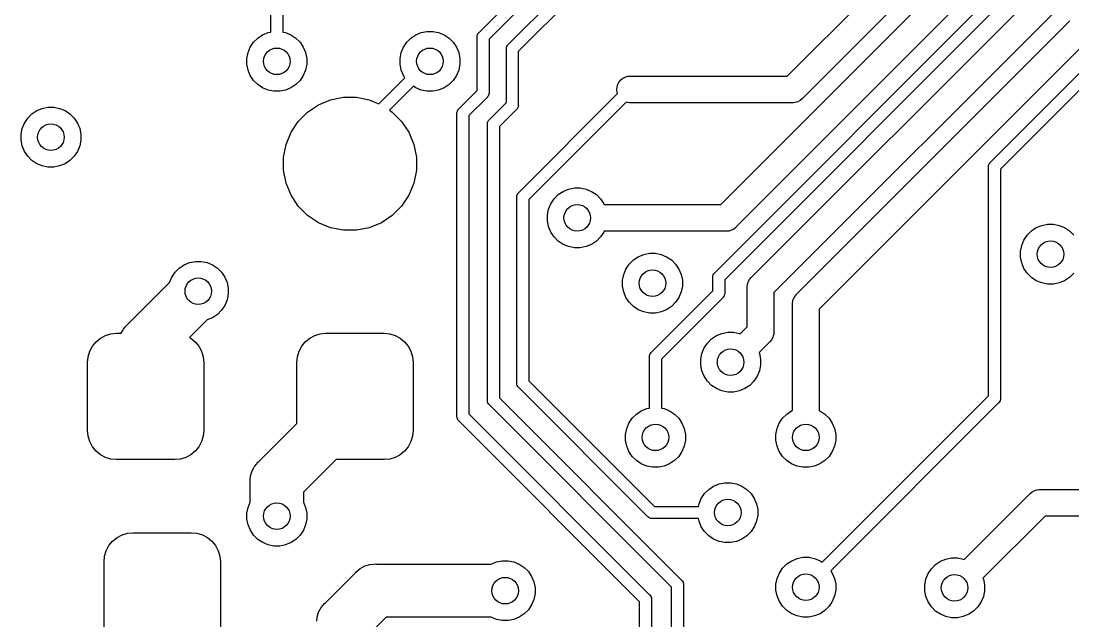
# Model space of a CAD drawing. Extents: x 1 to 84, y 1 to 137.
# Drawn here: x 39.02 to 46.94, y 26.26 to 30.77 of the extents above; entities that cross this region are included whole.
import ezdxf

# ---------------------------------------------------------------- set-up
doc = ezdxf.new("R2010")
doc.units = 0
doc.layers.add('BLACK', color=7, linetype='CONTINUOUS')

msp = doc.modelspace()

# ---------------------------------------------------------------- linework, layer by layer
at = {"layer": 'BLACK', "linetype": 'CONTINUOUS'}
for p, q in [((42.4717, 30.6885), (44.6835, 32.9003)), ((44.7355, 32.825), (42.547, 30.6365)), ((42.6917, 30.5973), (44.7746, 32.6803)), ((44.8266, 32.605), (42.767, 30.5453)), ((44.7902, 30.3591), (46.4136, 31.9825)), ((46.5292, 31.8152), (44.9058, 30.1919)), ((44.2907, 29.3929), (46.5503, 31.6525)), ((46.6659, 31.4852), (44.4063, 29.2257)), ((44.2447, 28.8802), (46.705, 31.3405)), ((46.757, 31.2652), (44.32, 28.8282)), ((44.5225, 28.8468), (46.7781, 31.1025)), ((40.9045, 30.691), (40.9045, 31.0018)), ((40.9945, 30.9854), (40.9945, 30.691)), ((46.8937, 30.9352), (44.6897, 28.7312)), ((44.8631, 28.7208), (46.9148, 30.7724)), ((46.9148, 30.7724), (46.9179, 30.7763)), ((40.7747, 30.614), (40.806, 30.6453)), ((40.806, 30.6453), (40.8429, 30.67)), ((40.8429, 30.67), (40.8838, 30.6869)), ((40.8838, 30.6869), (40.9045, 30.691)), ((40.9945, 30.691), (41.0151, 30.6869)), ((41.0151, 30.6869), (41.056, 30.67)), ((41.056, 30.67), (41.0929, 30.6453)), ((41.0929, 30.6453), (41.1242, 30.614)), ((41.9272, 30.614), (41.9585, 30.6454)), ((41.9585, 30.6454), (41.9954, 30.67)), ((41.9954, 30.67), (42.0363, 30.6869)), ((42.0363, 30.6869), (42.0798, 30.6956)), ((42.0798, 30.6956), (42.1241, 30.6956)), ((42.1241, 30.6956), (42.1676, 30.6869)), ((42.1676, 30.6869), (42.2085, 30.67)), ((42.2085, 30.67), (42.2454, 30.6454)), ((42.2454, 30.6454), (42.2767, 30.614)), ((42.4567, 30.6551), (42.4576, 30.6639)), ((42.457, 30.6529), (42.4567, 30.6551)), ((42.457, 30.2511), (42.457, 30.6529)), ((42.4576, 30.6639), (42.4602, 30.6724)), ((42.4602, 30.6724), (42.4644, 30.6802)), ((42.4644, 30.6802), (42.4686, 30.6854)), ((42.4686, 30.6854), (42.47, 30.6871)), ((42.4686, 30.6854), (42.4686, 30.6854)), ((42.47, 30.6871), (42.4717, 30.6885)), ((42.547, 30.6365), (42.547, 30.2347)), ((40.7331, 30.5362), (40.7501, 30.5772)), ((40.7501, 30.5772), (40.7747, 30.614)), ((41.1242, 30.614), (41.1488, 30.5772)), ((41.1488, 30.5772), (41.1658, 30.5362)), ((41.8856, 30.5362), (41.9026, 30.5772)), ((41.9026, 30.5772), (41.9272, 30.614)), ((42.2767, 30.614), (42.3013, 30.5772)), ((42.3013, 30.5772), (42.3183, 30.5362)), ((42.6768, 30.564), (42.6776, 30.5728)), ((42.677, 30.5618), (42.6768, 30.564)), ((42.677, 30.16), (42.677, 30.5618)), ((42.6776, 30.5728), (42.6802, 30.5813)), ((42.6802, 30.5813), (42.6844, 30.5891)), ((42.6844, 30.5891), (42.6886, 30.5942)), ((42.6886, 30.5942), (42.69, 30.5959)), ((42.6886, 30.5942), (42.6886, 30.5942)), ((42.69, 30.5959), (42.6917, 30.5973)), ((47.0304, 30.6052), (45.0304, 28.6052)), ((40.7245, 30.4927), (40.7331, 30.5362)), ((40.7245, 30.4484), (40.7245, 30.4927)), ((41.1658, 30.5362), (41.1745, 30.4927)), ((41.1745, 30.4927), (41.1745, 30.4484)), ((41.877, 30.4927), (41.8856, 30.5362)), ((41.877, 30.4484), (41.877, 30.4927)), ((42.3183, 30.5362), (42.327, 30.4927)), ((42.327, 30.4927), (42.327, 30.4484)), ((42.767, 30.5453), (42.767, 30.1436)), ((40.7331, 30.4049), (40.7245, 30.4484)), ((40.7501, 30.364), (40.7331, 30.4049)), ((41.1658, 30.4049), (41.1488, 30.364)), ((41.1745, 30.4484), (41.1658, 30.4049)), ((41.8856, 30.405), (41.877, 30.4484)), ((41.9026, 30.364), (41.8856, 30.405)), ((42.3183, 30.405), (42.3013, 30.364)), ((42.327, 30.4484), (42.3183, 30.405)), ((46.3198, 29.7108), (47.0695, 30.4605)), ((40.7747, 30.3271), (40.7501, 30.364)), ((40.806, 30.2958), (40.7747, 30.3271)), ((41.1242, 30.3271), (41.0929, 30.2958)), ((41.1488, 30.364), (41.1242, 30.3271)), ((41.7184, 30.1507), (41.9142, 30.3465)), ((41.9142, 30.3465), (41.9026, 30.364)), ((42.2767, 30.3272), (42.2454, 30.2958)), ((42.3013, 30.364), (42.2767, 30.3272)), ((43.5256, 30.315), (43.5381, 30.3302)), ((43.5381, 30.3302), (43.5533, 30.3427)), ((43.5533, 30.3427), (43.5707, 30.352)), ((43.5707, 30.352), (43.5895, 30.3577)), ((43.5895, 30.3577), (43.6042, 30.3591)), ((43.6042, 30.3591), (44.7902, 30.3591)), ((47.1215, 30.3852), (46.395, 29.6587)), ((40.8429, 30.2712), (40.806, 30.2958)), ((40.8838, 30.2542), (40.8429, 30.2712)), ((40.9273, 30.2456), (40.8838, 30.2542)), ((40.9716, 30.2456), (40.9273, 30.2456)), ((41.0151, 30.2542), (40.9716, 30.2456)), ((41.056, 30.2712), (41.0151, 30.2542)), ((41.0929, 30.2958), (41.056, 30.2712)), ((41.9779, 30.2829), (41.7975, 30.1025)), ((41.9954, 30.2712), (41.9779, 30.2829)), ((42.0363, 30.2542), (41.9954, 30.2712)), ((42.0798, 30.2456), (42.0363, 30.2542)), ((42.1241, 30.2456), (42.0798, 30.2456)), ((42.1676, 30.2542), (42.1241, 30.2456)), ((42.2085, 30.2712), (42.1676, 30.2542)), ((42.2454, 30.2958), (42.2085, 30.2712)), ((42.3197, 30.1139), (42.457, 30.2511)), ((43.5087, 30.2591), (43.5106, 30.2787)), ((43.5106, 30.2395), (43.5087, 30.2591)), ((43.5106, 30.2787), (43.5163, 30.2976)), ((43.5142, 30.2278), (43.5106, 30.2395)), ((43.5163, 30.2976), (43.5256, 30.315)), ((41.2632, 30.1431), (41.3542, 30.1808)), ((41.3542, 30.1808), (41.4508, 30.2)), ((41.4508, 30.2), (41.5492, 30.2)), ((41.5492, 30.2), (41.6458, 30.1808)), ((41.6458, 30.1808), (41.7184, 30.1507)), ((42.5322, 30.1991), (42.395, 30.0619)), ((42.5339, 30.2005), (42.5322, 30.1991)), ((42.5353, 30.2022), (42.5339, 30.2005)), ((42.5396, 30.2074), (42.5353, 30.2022)), ((42.5353, 30.2022), (42.5353, 30.2022)), ((42.5437, 30.2152), (42.5396, 30.2074)), ((42.5396, 30.2074), (42.5396, 30.2074)), ((42.5463, 30.2237), (42.5437, 30.2152)), ((42.547, 30.2303), (42.5463, 30.2237)), ((42.547, 30.2347), (42.5472, 30.2325)), ((42.5472, 30.2325), (42.547, 30.2303)), ((42.547, 30.2303), (42.547, 30.2303)), ((42.5497, 30.0328), (42.677, 30.16)), ((42.7697, 29.4834), (43.5142, 30.2278)), ((43.5778, 30.1642), (42.845, 29.4314)), ((43.5895, 30.1606), (43.5778, 30.1642)), ((43.6042, 30.1591), (43.5895, 30.1606)), ((44.8267, 30.1591), (43.6042, 30.1591)), ((44.8316, 30.1587), (44.8267, 30.1591)), ((44.8365, 30.1591), (44.8316, 30.1587)), ((44.8512, 30.1606), (44.8365, 30.1591)), ((44.8365, 30.1591), (44.8365, 30.1591)), ((44.8701, 30.1663), (44.8512, 30.1606)), ((44.8875, 30.1756), (44.8701, 30.1663)), ((44.9027, 30.1881), (44.8875, 30.1756)), ((44.9058, 30.1919), (44.9027, 30.1881)), ((39.1066, 30.0748), (39.1434, 30.0994)), ((39.1434, 30.0994), (39.1844, 30.1164)), ((39.1844, 30.1164), (39.2278, 30.125)), ((39.2278, 30.125), (39.2722, 30.125)), ((39.2722, 30.125), (39.3156, 30.1164)), ((39.3156, 30.1164), (39.3566, 30.0994)), ((39.3566, 30.0994), (39.3934, 30.0748)), ((41.1116, 30.0187), (41.1813, 30.0884)), ((41.1813, 30.0884), (41.2632, 30.1431)), ((41.7975, 30.1025), (41.8187, 30.0884)), ((41.8187, 30.0884), (41.8884, 30.0187)), ((42.3048, 30.0805), (42.3057, 30.0893)), ((42.305, 30.0783), (42.3048, 30.0805)), ((42.3057, 30.0893), (42.3082, 30.0978)), ((42.3082, 30.0978), (42.3124, 30.1056)), ((42.3124, 30.1056), (42.3166, 30.1108)), ((42.3166, 30.1108), (42.318, 30.1125)), ((42.3166, 30.1108), (42.3166, 30.1108)), ((42.318, 30.1125), (42.3197, 30.1139)), ((42.7522, 30.108), (42.625, 29.9807)), ((42.7539, 30.1094), (42.7522, 30.108)), ((42.7553, 30.1111), (42.7539, 30.1094)), ((42.7596, 30.1162), (42.7553, 30.1111)), ((42.7553, 30.1111), (42.7553, 30.1111)), ((42.7637, 30.1241), (42.7596, 30.1162)), ((42.7663, 30.1325), (42.7637, 30.1241)), ((42.7672, 30.1414), (42.7663, 30.1325)), ((42.767, 30.1436), (42.7672, 30.1414)), ((39.0336, 29.9656), (39.0506, 30.0066)), ((39.0506, 30.0066), (39.0752, 30.0434)), ((39.0752, 30.0434), (39.1066, 30.0748)), ((39.3934, 30.0748), (39.4248, 30.0434)), ((39.4248, 30.0434), (39.4494, 30.0066)), ((39.4494, 30.0066), (39.4664, 29.9656)), ((41.0569, 29.9368), (41.1116, 30.0187)), ((41.8884, 30.0187), (41.9431, 29.9368)), ((42.305, 27.8022), (42.305, 30.0783)), ((42.395, 30.0619), (42.395, 27.8186)), ((42.5348, 29.9994), (42.535, 30.0016)), ((42.535, 30.0016), (42.5356, 30.0082)), ((42.535, 30.0016), (42.535, 30.0016)), ((42.5356, 30.0082), (42.5362, 30.0099)), ((42.5362, 30.0099), (42.5382, 30.0167)), ((42.5382, 30.0167), (42.5403, 30.0205)), ((42.5403, 30.0205), (42.5424, 30.0245)), ((42.5424, 30.0245), (42.546, 30.0289)), ((42.546, 30.0289), (42.5466, 30.0296)), ((42.5466, 30.0296), (42.548, 30.0313)), ((42.5466, 30.0296), (42.5466, 30.0296)), ((42.548, 30.0313), (42.5497, 30.0328)), ((39.025, 29.9222), (39.0336, 29.9656)), ((39.025, 29.8778), (39.025, 29.9222)), ((39.4664, 29.9656), (39.475, 29.9222)), ((39.475, 29.9222), (39.475, 29.8778)), ((41.0192, 29.8458), (41.0569, 29.9368)), ((41.9431, 29.9368), (41.9808, 29.8458)), ((42.535, 29.9972), (42.5348, 29.9994)), ((42.535, 27.9222), (42.535, 29.9972)), ((42.625, 29.9807), (42.625, 27.9386)), ((39.0336, 29.8344), (39.025, 29.8778)), ((39.475, 29.8778), (39.4664, 29.8344)), ((41, 29.7492), (41.0192, 29.8458)), ((41.9808, 29.8458), (42, 29.7492)), ((39.0506, 29.7934), (39.0336, 29.8344)), ((39.0752, 29.7566), (39.0506, 29.7934)), ((39.4494, 29.7934), (39.4248, 29.7566)), ((39.4664, 29.8344), (39.4494, 29.7934)), ((39.1066, 29.7252), (39.0752, 29.7566)), ((39.1434, 29.7006), (39.1066, 29.7252)), ((39.1844, 29.6836), (39.1434, 29.7006)), ((39.2278, 29.675), (39.1844, 29.6836)), ((39.3156, 29.6836), (39.2722, 29.675)), ((39.3566, 29.7006), (39.3156, 29.6836)), ((39.3934, 29.7252), (39.3566, 29.7006)), ((39.4248, 29.7566), (39.3934, 29.7252)), ((41, 29.6508), (41, 29.7492)), ((42, 29.7492), (42, 29.6508)), ((46.3051, 29.6796), (46.3057, 29.6862)), ((46.3057, 29.6862), (46.3061, 29.6875)), ((46.3061, 29.6875), (46.3083, 29.6947)), ((46.3083, 29.6947), (46.3103, 29.6985)), ((46.3103, 29.6985), (46.3125, 29.7025)), ((46.3125, 29.7025), (46.3136, 29.7039)), ((46.3136, 29.7039), (46.3167, 29.7076)), ((46.3167, 29.7076), (46.3181, 29.7094)), ((46.3167, 29.7076), (46.3167, 29.7076)), ((46.3181, 29.7094), (46.3198, 29.7108)), ((39.2722, 29.675), (39.2278, 29.675)), ((41.0192, 29.5542), (41, 29.6508)), ((42, 29.6508), (41.9808, 29.5542)), ((46.3048, 29.6774), (46.3051, 29.6796)), ((46.3051, 29.6752), (46.3048, 29.6774)), ((46.3051, 29.6796), (46.3051, 29.6796)), ((46.3051, 27.9536), (46.3051, 29.6752)), ((46.395, 29.6587), (46.395, 27.9372)), ((41.0569, 29.4632), (41.0192, 29.5542)), ((41.9808, 29.5542), (41.9431, 29.4632)), ((41.1116, 29.3813), (41.0569, 29.4632)), ((41.9431, 29.4632), (41.8884, 29.3813)), ((42.7548, 29.45), (42.755, 29.4522)), ((42.755, 29.4478), (42.7548, 29.45)), ((42.755, 29.4522), (42.7557, 29.4588)), ((42.755, 29.4522), (42.755, 29.4522)), ((42.755, 28.0522), (42.755, 29.4478)), ((42.7557, 29.4588), (42.7582, 29.4673)), ((42.7582, 29.4673), (42.7624, 29.4751)), ((42.7624, 29.4751), (42.7639, 29.4769)), ((42.7639, 29.4769), (42.7666, 29.4803)), ((42.7666, 29.4803), (42.768, 29.482)), ((42.7666, 29.4803), (42.7666, 29.4803)), ((42.768, 29.482), (42.7697, 29.4834)), ((43.0359, 29.4363), (43.0673, 29.4677)), ((43.0673, 29.4677), (43.1041, 29.4923)), ((43.1041, 29.4923), (43.1451, 29.5093)), ((43.1451, 29.5093), (43.1886, 29.5179)), ((43.1886, 29.5179), (43.2329, 29.5179)), ((43.2329, 29.5179), (43.2763, 29.5093)), ((43.2763, 29.5093), (43.3173, 29.4923)), ((43.3173, 29.4923), (43.3541, 29.4677)), ((43.3541, 29.4677), (43.3855, 29.4363)), ((41.1813, 29.3116), (41.1116, 29.3813)), ((41.8884, 29.3813), (41.8187, 29.3116)), ((42.845, 29.4314), (42.845, 28.0686)), ((42.9944, 29.3585), (43.0113, 29.3995)), ((43.0113, 29.3995), (43.0359, 29.4363)), ((43.3855, 29.4363), (43.4101, 29.3995)), ((43.4101, 29.3995), (43.4128, 29.3929)), ((43.4128, 29.3929), (44.2907, 29.3929)), ((41.2632, 29.2569), (41.1813, 29.3116)), ((41.8187, 29.3116), (41.7368, 29.2569)), ((42.9857, 29.3151), (42.9944, 29.3585)), ((42.9857, 29.2707), (42.9857, 29.3151)), ((41.3542, 29.2192), (41.2632, 29.2569)), ((41.4508, 29.2), (41.3542, 29.2192)), ((41.6458, 29.2192), (41.5492, 29.2)), ((41.7368, 29.2569), (41.6458, 29.2192)), ((42.9944, 29.2273), (42.9857, 29.2707)), ((43.0113, 29.1863), (42.9944, 29.2273)), ((44.3879, 29.2093), (44.3705, 29.2001)), ((44.4031, 29.2218), (44.3879, 29.2093)), ((44.4063, 29.2257), (44.4031, 29.2218)), ((46.6279, 29.1948), (46.6647, 29.2194)), ((46.6647, 29.2194), (46.7057, 29.2364)), ((46.7057, 29.2364), (46.7492, 29.245)), ((46.7492, 29.245), (46.7935, 29.245)), ((46.7935, 29.245), (46.8369, 29.2364)), ((46.8369, 29.2364), (46.8779, 29.2194)), ((46.8779, 29.2194), (46.9147, 29.1948)), ((41.5492, 29.2), (41.4508, 29.2)), ((43.0359, 29.1495), (43.0113, 29.1863)), ((43.0673, 29.1181), (43.0359, 29.1495)), ((43.3855, 29.1495), (43.3541, 29.1181)), ((43.4101, 29.1863), (43.3855, 29.1495)), ((43.4128, 29.1929), (43.4101, 29.1863)), ((44.3272, 29.1929), (43.4128, 29.1929)), ((44.3321, 29.1924), (44.3272, 29.1929)), ((44.337, 29.1929), (44.3321, 29.1924)), ((44.3517, 29.1943), (44.337, 29.1929)), ((44.337, 29.1929), (44.337, 29.1929)), ((44.3705, 29.2001), (44.3517, 29.1943)), ((46.5719, 29.1266), (46.5965, 29.1634)), ((46.5965, 29.1634), (46.6279, 29.1948)), ((46.9147, 29.1948), (46.9461, 29.1634)), ((43.1041, 29.0935), (43.0673, 29.1181)), ((43.1451, 29.0765), (43.1041, 29.0935)), ((43.1886, 29.0679), (43.1451, 29.0765)), ((43.2329, 29.0679), (43.1886, 29.0679)), ((43.2763, 29.0765), (43.2329, 29.0679)), ((43.3173, 29.0935), (43.2763, 29.0765)), ((43.3541, 29.1181), (43.3173, 29.0935)), ((46.5463, 29.0422), (46.555, 29.0856)), ((46.555, 29.0856), (46.5719, 29.1266)), ((43.6014, 28.9453), (43.6327, 28.9766)), ((43.6327, 28.9766), (43.6696, 29.0012)), ((43.6696, 29.0012), (43.7105, 29.0182)), ((43.7105, 29.0182), (43.754, 29.0268)), ((43.754, 29.0268), (43.7983, 29.0268)), ((43.7983, 29.0268), (43.8418, 29.0182)), ((43.8418, 29.0182), (43.8827, 29.0012)), ((43.8827, 29.0012), (43.9196, 28.9766)), ((43.9196, 28.9766), (43.9509, 28.9453)), ((46.5463, 28.9979), (46.5463, 29.0422)), ((46.555, 28.9544), (46.5463, 28.9979)), ((40.1841, 28.8846), (40.2154, 28.9159)), ((40.2154, 28.9159), (40.2523, 28.9405)), ((40.2523, 28.9405), (40.2932, 28.9575)), ((40.2932, 28.9575), (40.3367, 28.9661)), ((40.3367, 28.9661), (40.381, 28.9661)), ((40.381, 28.9661), (40.4245, 28.9575)), ((40.4245, 28.9575), (40.4655, 28.9405)), ((40.4655, 28.9405), (40.5023, 28.9159)), ((40.5023, 28.9159), (40.5336, 28.8846)), ((43.5598, 28.8675), (43.5768, 28.9084)), ((43.5768, 28.9084), (43.6014, 28.9453)), ((43.9509, 28.9453), (43.9756, 28.9084)), ((43.9756, 28.9084), (43.9925, 28.8675)), ((46.5719, 28.9134), (46.555, 28.9544)), ((46.5965, 28.8766), (46.5719, 28.9134)), ((40.1431, 28.8082), (40.1595, 28.8477)), ((40.1595, 28.8477), (40.1841, 28.8846)), ((40.5336, 28.8846), (40.5583, 28.8477)), ((40.5583, 28.8477), (40.5752, 28.8068)), ((43.5512, 28.824), (43.5598, 28.8675)), ((43.5512, 28.7797), (43.5512, 28.824)), ((43.9925, 28.8675), (44.0012, 28.824)), ((44.0012, 28.824), (44.0012, 28.7797)), ((44.2298, 28.8469), (44.2306, 28.8557)), ((44.23, 28.8447), (44.2298, 28.8469)), ((44.23, 28.7436), (44.23, 28.8447)), ((44.2306, 28.8557), (44.2332, 28.8642)), ((44.2332, 28.8642), (44.2374, 28.872)), ((44.2374, 28.872), (44.2416, 28.8771)), ((44.2416, 28.8771), (44.243, 28.8788)), ((44.2416, 28.8771), (44.2416, 28.8771)), ((44.243, 28.8788), (44.2447, 28.8802)), ((44.32, 28.8282), (44.32, 28.7272)), ((44.4969, 28.8111), (44.5061, 28.8285)), ((44.5061, 28.8285), (44.5186, 28.8437)), ((44.5186, 28.8437), (44.5225, 28.8468)), ((46.6279, 28.8453), (46.5965, 28.8766)), ((46.6647, 28.8206), (46.6279, 28.8453)), ((46.7057, 28.8037), (46.6647, 28.8206)), ((46.8779, 28.8206), (46.8369, 28.8037)), ((46.9147, 28.8453), (46.8779, 28.8206)), ((46.9461, 28.8766), (46.9147, 28.8453)), ((39.9994, 28.6645), (40.1431, 28.8082)), ((40.5752, 28.8068), (40.5839, 28.7633)), ((40.5839, 28.7633), (40.5839, 28.719)), ((43.5598, 28.7362), (43.5512, 28.7797)), ((43.5768, 28.6953), (43.5598, 28.7362)), ((43.7687, 28.2824), (44.23, 28.7436)), ((43.9925, 28.7362), (43.9756, 28.6953)), ((44.0012, 28.7797), (43.9925, 28.7362)), ((44.4892, 28.7727), (44.4897, 28.7776)), ((44.4897, 28.7678), (44.4892, 28.7727)), ((44.4897, 28.7776), (44.4911, 28.7923)), ((44.4897, 28.7776), (44.4897, 28.7776)), ((44.4897, 28.4743), (44.4897, 28.7678)), ((44.4911, 28.7923), (44.4922, 28.7957)), ((44.4922, 28.7957), (44.4937, 28.8008)), ((44.4937, 28.8008), (44.4969, 28.8111)), ((46.7492, 28.795), (46.7057, 28.8037)), ((46.7935, 28.795), (46.7492, 28.795)), ((46.8369, 28.8037), (46.7935, 28.795)), ((39.828, 28.4931), (39.9994, 28.6645)), ((40.5752, 28.6755), (40.5583, 28.6345)), ((40.5839, 28.719), (40.5752, 28.6755)), ((43.6014, 28.6584), (43.5768, 28.6953)), ((43.6327, 28.6271), (43.6014, 28.6584)), ((44.3053, 28.6916), (43.844, 28.2304)), ((43.9509, 28.6584), (43.9196, 28.6271)), ((43.9756, 28.6953), (43.9509, 28.6584)), ((44.307, 28.693), (44.3053, 28.6916)), ((44.3126, 28.6999), (44.307, 28.693)), ((44.3168, 28.7077), (44.3126, 28.6999)), ((44.3169, 28.708), (44.3168, 28.7077)), ((44.3193, 28.7162), (44.3169, 28.708)), ((44.3195, 28.7177), (44.3193, 28.7162)), ((44.32, 28.7228), (44.3195, 28.7177)), ((44.32, 28.7272), (44.3202, 28.725)), ((44.3202, 28.725), (44.32, 28.7228)), ((44.32, 28.7228), (44.32, 28.7228)), ((44.6897, 28.7312), (44.6897, 28.4377)), ((44.8304, 28.6515), (44.8318, 28.6662)), ((44.8318, 28.6662), (44.8321, 28.6672)), ((44.8321, 28.6672), (44.8339, 28.6732)), ((44.8339, 28.6732), (44.8376, 28.6851)), ((44.8376, 28.6851), (44.8468, 28.7025)), ((44.8468, 28.7025), (44.8593, 28.7177)), ((44.8593, 28.7177), (44.8631, 28.7208)), ((40.5336, 28.5977), (40.5023, 28.5664)), ((40.5583, 28.6345), (40.5336, 28.5977)), ((43.6696, 28.6025), (43.6327, 28.6271)), ((43.7105, 28.5855), (43.6696, 28.6025)), ((43.754, 28.5768), (43.7105, 28.5855)), ((43.7983, 28.5768), (43.754, 28.5768)), ((43.8418, 28.5855), (43.7983, 28.5768)), ((43.8827, 28.6025), (43.8418, 28.5855)), ((43.9196, 28.6271), (43.8827, 28.6025)), ((44.8299, 28.6466), (44.8304, 28.6515)), ((44.8304, 28.6417), (44.8299, 28.6466)), ((44.8304, 28.6515), (44.8304, 28.6515)), ((44.8304, 27.9653), (44.8304, 28.6417)), ((45.0304, 28.6052), (45.0304, 27.8443)), ((40.426, 28.5254), (40.2936, 28.393)), ((40.4655, 28.5417), (40.426, 28.5254)), ((40.5023, 28.5664), (40.4655, 28.5417)), ((39.66, 28.4083), (39.7011, 28.4208)), ((39.7011, 28.4208), (39.7437, 28.425)), ((39.7437, 28.425), (39.7786, 28.425)), ((39.7786, 28.425), (39.7862, 28.4392)), ((39.7862, 28.4392), (39.7954, 28.4564)), ((39.7954, 28.4564), (39.8098, 28.4739)), ((39.8098, 28.4739), (39.8141, 28.4792)), ((39.8141, 28.4792), (39.8204, 28.4869)), ((39.8141, 28.4792), (39.8141, 28.4792)), ((39.8204, 28.4869), (39.828, 28.4931)), ((41.235, 28.4083), (41.2761, 28.4208)), ((41.2761, 28.4208), (41.3188, 28.425)), ((41.3188, 28.425), (41.7563, 28.425)), ((41.7563, 28.425), (41.7989, 28.4208)), ((41.7989, 28.4208), (41.84, 28.4083)), ((44.2581, 28.4072), (44.2991, 28.4242)), ((44.2991, 28.4242), (44.3425, 28.4328)), ((44.3425, 28.4328), (44.3869, 28.4328)), ((44.3869, 28.4328), (44.4303, 28.4242)), ((44.4303, 28.4242), (44.4369, 28.4215)), ((44.4369, 28.4215), (44.4897, 28.4743)), ((44.6897, 28.4279), (44.6886, 28.4166)), ((44.6897, 28.4377), (44.6902, 28.4328)), ((44.6902, 28.4328), (44.6897, 28.4279)), ((44.6897, 28.4279), (44.6897, 28.4279)), ((39.5619, 28.3278), (39.5891, 28.3609)), ((39.5891, 28.3609), (39.6222, 28.3881)), ((39.6222, 28.3881), (39.66, 28.4083)), ((40.2936, 28.393), (40.3028, 28.3881)), ((40.3028, 28.3881), (40.3359, 28.3609)), ((40.3359, 28.3609), (40.3631, 28.3278)), ((41.1369, 28.3278), (41.1641, 28.3609)), ((41.1641, 28.3609), (41.1972, 28.3881)), ((41.1972, 28.3881), (41.235, 28.4083)), ((41.84, 28.4083), (41.8778, 28.3881)), ((41.8778, 28.3881), (41.9109, 28.3609)), ((41.9109, 28.3609), (41.9381, 28.3278)), ((44.1653, 28.3144), (44.1899, 28.3513)), ((44.1899, 28.3513), (44.2213, 28.3826)), ((44.2213, 28.3826), (44.2581, 28.4072)), ((44.6569, 28.3587), (44.5783, 28.2801)), ((44.6608, 28.3618), (44.6569, 28.3587)), ((44.6732, 28.377), (44.6608, 28.3618)), ((44.6825, 28.3944), (44.6732, 28.377)), ((44.6857, 28.4048), (44.6825, 28.3944)), ((44.6883, 28.4132), (44.6857, 28.4048)), ((44.6886, 28.4166), (44.6883, 28.4132)), ((39.5292, 28.2489), (39.5417, 28.29)), ((39.5417, 28.29), (39.5619, 28.3278)), ((40.3631, 28.3278), (40.3833, 28.29)), ((40.3833, 28.29), (40.3958, 28.2489)), ((41.1042, 28.2489), (41.1167, 28.29)), ((41.1167, 28.29), (41.1369, 28.3278)), ((41.9381, 28.3278), (41.9583, 28.29)), ((41.9583, 28.29), (41.9708, 28.2489)), ((43.7547, 28.2578), (43.7572, 28.2663)), ((43.7572, 28.2663), (43.7614, 28.2741)), ((43.7614, 28.2741), (43.7656, 28.2793)), ((43.7656, 28.2793), (43.767, 28.281)), ((43.7656, 28.2793), (43.7656, 28.2793)), ((43.767, 28.281), (43.7687, 28.2824)), ((44.1397, 28.23), (44.1483, 28.2735)), ((44.1483, 28.2735), (44.1653, 28.3144)), ((44.5783, 28.2801), (44.5811, 28.2735)), ((44.5811, 28.2735), (44.5897, 28.23)), ((39.525, 28.2062), (39.5292, 28.2489)), ((39.525, 27.6937), (39.525, 28.2062)), ((40.3958, 28.2489), (40.4, 28.2062)), ((40.4, 28.2062), (40.4, 27.6937)), ((41.1, 28.2062), (41.1042, 28.2489)), ((41.1, 27.7453), (41.1, 28.2062)), ((41.9708, 28.2489), (41.975, 28.2062)), ((41.975, 28.2062), (41.975, 27.6937)), ((43.7538, 28.249), (43.7547, 28.2578)), ((43.754, 28.2468), (43.7538, 28.249)), ((43.754, 27.8626), (43.754, 28.2468)), ((43.844, 28.2304), (43.844, 27.8626)), ((44.1397, 28.1857), (44.1397, 28.23)), ((44.1483, 28.1422), (44.1397, 28.1857)), ((44.5897, 28.1857), (44.5811, 28.1422)), ((44.5897, 28.23), (44.5897, 28.1857)), ((44.1653, 28.1013), (44.1483, 28.1422)), ((44.1899, 28.0644), (44.1653, 28.1013)), ((44.5641, 28.1013), (44.5395, 28.0644)), ((44.5811, 28.1422), (44.5641, 28.1013)), ((42.7548, 28.05), (42.755, 28.0522)), ((42.7557, 28.0412), (42.7548, 28.05)), ((42.7582, 28.0327), (42.7557, 28.0412)), ((42.7624, 28.0249), (42.7582, 28.0327)), ((42.7666, 28.0197), (42.7624, 28.0249)), ((42.845, 28.0686), (43.7922, 27.1215)), ((44.2213, 28.0331), (44.1899, 28.0644)), ((44.2581, 28.0085), (44.2213, 28.0331)), ((44.5081, 28.0331), (44.4713, 28.0085)), ((44.5395, 28.0644), (44.5081, 28.0331)), ((42.768, 28.018), (42.7666, 28.0197)), ((42.7666, 28.0197), (42.7666, 28.0197)), ((42.7697, 28.0166), (42.768, 28.018)), ((43.7401, 27.0462), (42.7697, 28.0166)), ((44.2991, 27.9915), (44.2581, 28.0085)), ((44.3425, 27.9828), (44.2991, 27.9915)), ((44.3869, 27.9828), (44.3425, 27.9828)), ((44.4303, 27.9915), (44.3869, 27.9828)), ((44.4713, 28.0085), (44.4303, 27.9915)), ((44.8304, 27.8443), (44.8304, 27.9653)), ((44.8304, 27.9653), (44.8304, 27.9653)), ((45.0546, 26.7031), (46.3051, 27.9536)), ((42.5348, 27.92), (42.535, 27.9222)), ((42.5356, 27.9112), (42.5348, 27.92)), ((42.5382, 27.9027), (42.5356, 27.9112)), ((42.5424, 27.8949), (42.5382, 27.9027)), ((42.5466, 27.8897), (42.5424, 27.8949)), ((42.548, 27.888), (42.5466, 27.8897)), ((42.5466, 27.8897), (42.5466, 27.8897)), ((42.5497, 27.8866), (42.548, 27.888)), ((43.9197, 26.5167), (42.5497, 27.8866)), ((42.625, 27.9386), (43.995, 26.5687)), ((46.3803, 27.9016), (45.1182, 26.6395)), ((46.382, 27.903), (46.3803, 27.9016)), ((46.3876, 27.9099), (46.382, 27.903)), ((46.3918, 27.9177), (46.3876, 27.9099)), ((46.3925, 27.92), (46.3918, 27.9177)), ((46.3944, 27.9262), (46.3925, 27.92)), ((46.3947, 27.9288), (46.3944, 27.9262)), ((46.395, 27.9328), (46.3947, 27.9288)), ((46.395, 27.9372), (46.3953, 27.935)), ((46.3953, 27.935), (46.395, 27.9328)), ((46.395, 27.9328), (46.395, 27.9328)), ((42.3048, 27.8), (42.305, 27.8022)), ((42.305, 27.7978), (42.3048, 27.8)), ((42.3051, 27.7963), (42.305, 27.7978)), ((42.305, 27.7978), (42.305, 27.7978)), ((42.3057, 27.7912), (42.3051, 27.7963)), ((42.3065, 27.7883), (42.3057, 27.7912)), ((42.3082, 27.7827), (42.3065, 27.7883)), ((42.395, 27.8186), (43.7552, 26.4584)), ((43.5996, 27.7487), (43.6242, 27.7856)), ((43.6242, 27.7856), (43.6556, 27.8169)), ((43.6556, 27.8169), (43.6924, 27.8416)), ((43.6924, 27.8416), (43.7334, 27.8585)), ((43.7334, 27.8585), (43.754, 27.8626)), ((43.844, 27.8626), (43.8646, 27.8585)), ((43.8646, 27.8585), (43.9056, 27.8416)), ((43.9056, 27.8416), (43.9424, 27.8169)), ((43.9424, 27.8169), (43.9738, 27.7856)), ((43.9738, 27.7856), (43.9984, 27.7487)), ((44.731, 27.7487), (44.7556, 27.7856)), ((44.7556, 27.7856), (44.787, 27.8169)), ((44.787, 27.8169), (44.8238, 27.8416)), ((44.8238, 27.8416), (44.8304, 27.8443)), ((45.0304, 27.8443), (45.037, 27.8416)), ((45.037, 27.8416), (45.0738, 27.8169)), ((45.0738, 27.8169), (45.1052, 27.7856)), ((45.1052, 27.7856), (45.1298, 27.7487)), ((40.8155, 27.4609), (41.1, 27.7453)), ((42.3124, 27.7749), (42.3082, 27.7827)), ((42.318, 27.768), (42.3124, 27.7749)), ((42.3197, 27.7666), (42.318, 27.768)), ((43.68, 26.4064), (42.3197, 27.7666)), ((43.574, 27.6643), (43.5827, 27.7078)), ((43.5827, 27.7078), (43.5996, 27.7487)), ((43.9984, 27.7487), (44.0154, 27.7078)), ((44.0154, 27.7078), (44.024, 27.6643)), ((44.7054, 27.6643), (44.714, 27.7078)), ((44.714, 27.7078), (44.731, 27.7487)), ((45.1298, 27.7487), (45.1467, 27.7078)), ((45.1467, 27.7078), (45.1554, 27.6643)), ((39.5292, 27.6511), (39.525, 27.6937)), ((39.5417, 27.61), (39.5292, 27.6511)), ((40.3958, 27.6511), (40.3833, 27.61)), ((40.4, 27.6937), (40.3958, 27.6511)), ((41.9708, 27.6511), (41.9583, 27.61)), ((41.975, 27.6937), (41.9708, 27.6511)), ((43.574, 27.62), (43.574, 27.6643)), ((44.024, 27.6643), (44.024, 27.62)), ((44.7054, 27.62), (44.7054, 27.6643)), ((45.1554, 27.6643), (45.1554, 27.62)), ((39.5619, 27.5722), (39.5417, 27.61)), ((39.5891, 27.5391), (39.5619, 27.5722)), ((40.3631, 27.5722), (40.3359, 27.5391)), ((40.3833, 27.61), (40.3631, 27.5722)), ((41.9381, 27.5722), (41.9109, 27.5391)), ((41.9583, 27.61), (41.9381, 27.5722)), ((43.5827, 27.5765), (43.574, 27.62)), ((43.5996, 27.5356), (43.5827, 27.5765)), ((44.0154, 27.5765), (43.9984, 27.5356)), ((44.024, 27.62), (44.0154, 27.5765)), ((44.714, 27.5765), (44.7054, 27.62)), ((44.731, 27.5356), (44.714, 27.5765)), ((45.1467, 27.5765), (45.1298, 27.5356)), ((45.1554, 27.62), (45.1467, 27.5765)), ((39.6222, 27.5119), (39.5891, 27.5391)), ((39.66, 27.4917), (39.6222, 27.5119)), ((39.7011, 27.4792), (39.66, 27.4917)), ((39.7437, 27.475), (39.7011, 27.4792)), ((40.1812, 27.475), (39.7437, 27.475)), ((40.2239, 27.4792), (40.1812, 27.475)), ((40.265, 27.4917), (40.2239, 27.4792)), ((40.3028, 27.5119), (40.265, 27.4917)), ((40.3359, 27.5391), (40.3028, 27.5119)), ((41.3953, 27.475), (41.15, 27.2297)), ((41.7563, 27.475), (41.3953, 27.475)), ((41.7989, 27.4792), (41.7563, 27.475)), ((41.84, 27.4917), (41.7989, 27.4792)), ((41.8778, 27.5119), (41.84, 27.4917)), ((41.9109, 27.5391), (41.8778, 27.5119)), ((43.6242, 27.4987), (43.5996, 27.5356)), ((43.6556, 27.4674), (43.6242, 27.4987)), ((43.6924, 27.4428), (43.6556, 27.4674)), ((43.9424, 27.4674), (43.9056, 27.4428)), ((43.9738, 27.4987), (43.9424, 27.4674)), ((43.9984, 27.5356), (43.9738, 27.4987)), ((44.7556, 27.4987), (44.731, 27.5356)), ((44.787, 27.4674), (44.7556, 27.4987)), ((44.8238, 27.4428), (44.787, 27.4674)), ((45.0738, 27.4674), (45.037, 27.4428)), ((45.1052, 27.4987), (45.0738, 27.4674)), ((45.1298, 27.5356), (45.1052, 27.4987)), ((40.7529, 27.3517), (40.7643, 27.3894)), ((40.7643, 27.3894), (40.7774, 27.4139)), ((40.7774, 27.4139), (40.7829, 27.4242)), ((40.7829, 27.4242), (40.7982, 27.4428)), ((40.7982, 27.4428), (40.8016, 27.447)), ((40.8016, 27.447), (40.8079, 27.4546)), ((40.8016, 27.447), (40.8016, 27.447)), ((40.8079, 27.4546), (40.8155, 27.4609)), ((43.7334, 27.4258), (43.6924, 27.4428)), ((43.7769, 27.4172), (43.7334, 27.4258)), ((43.8212, 27.4172), (43.7769, 27.4172)), ((43.8646, 27.4258), (43.8212, 27.4172)), ((43.9056, 27.4428), (43.8646, 27.4258)), ((44.8648, 27.4258), (44.8238, 27.4428)), ((44.9082, 27.4172), (44.8648, 27.4258)), ((44.9525, 27.4172), (44.9082, 27.4172)), ((44.996, 27.4258), (44.9525, 27.4172)), ((45.037, 27.4428), (44.996, 27.4258)), ((40.749, 27.3125), (40.7529, 27.3517)), ((40.75, 27.3027), (40.749, 27.3125)), ((40.75, 27.1551), (40.75, 27.3027)), ((41.15, 27.2297), (41.15, 27.1551)), ((44.1684, 27.2199), (44.1997, 27.2512)), ((44.1997, 27.2512), (44.2365, 27.2759)), ((44.2365, 27.2759), (44.2775, 27.2928)), ((44.2775, 27.2928), (44.321, 27.3015)), ((44.321, 27.3015), (44.3653, 27.3015)), ((44.3653, 27.3015), (44.4088, 27.2928)), ((44.4088, 27.2928), (44.4497, 27.2759)), ((44.4497, 27.2759), (44.4866, 27.2512)), ((44.4866, 27.2512), (44.5179, 27.2199)), ((46.6182, 27.2211), (46.6334, 27.2335)), ((46.6334, 27.2335), (46.6508, 27.2428)), ((46.6508, 27.2428), (46.6696, 27.2486)), ((46.6696, 27.2486), (46.6715, 27.2487)), ((46.6715, 27.2487), (46.6843, 27.25)), ((46.6843, 27.25), (46.6892, 27.2505)), ((46.6843, 27.25), (46.6843, 27.25)), ((46.6892, 27.2505), (46.6941, 27.25)), ((46.6941, 27.25), (47.6475, 27.25)), ((40.7336, 27.1156), (40.75, 27.1551)), ((41.15, 27.1551), (41.1664, 27.1156)), ((44.1268, 27.1421), (44.1437, 27.1831)), ((44.1437, 27.1831), (44.1684, 27.2199)), ((44.5179, 27.2199), (44.5425, 27.1831)), ((44.5425, 27.1831), (44.5595, 27.1421)), ((46.1221, 26.7243), (46.6151, 27.2172)), ((46.6151, 27.2172), (46.6182, 27.2211)), ((40.725, 27.0722), (40.7336, 27.1156)), ((40.725, 27.0278), (40.725, 27.0722)), ((41.1664, 27.1156), (41.175, 27.0722)), ((41.175, 27.0722), (41.175, 27.0278)), ((43.7922, 27.1215), (44.1227, 27.1215)), ((44.1227, 27.1215), (44.1268, 27.1421)), ((44.5595, 27.1421), (44.5681, 27.0986)), ((44.5681, 27.0986), (44.5681, 27.0543)), ((40.7336, 26.9844), (40.725, 27.0278)), ((41.175, 27.0278), (41.1664, 26.9844)), ((43.7416, 27.0445), (43.7401, 27.0462)), ((43.7484, 27.0389), (43.7416, 27.0445)), ((43.7532, 27.0363), (43.7484, 27.0389)), ((43.7562, 27.0347), (43.7532, 27.0363)), ((43.7647, 27.0321), (43.7562, 27.0347)), ((43.7655, 27.0321), (43.7647, 27.0321)), ((43.7713, 27.0315), (43.7655, 27.0321)), ((43.7735, 27.0313), (43.7713, 27.0315)), ((43.7713, 27.0315), (43.7713, 27.0315)), ((43.7757, 27.0315), (43.7735, 27.0313)), ((44.1227, 27.0315), (43.7757, 27.0315)), ((44.1268, 27.0108), (44.1227, 27.0315)), ((44.1437, 26.9699), (44.1268, 27.0108)), ((44.5595, 27.0108), (44.5425, 26.9699)), ((44.5681, 27.0543), (44.5595, 27.0108)), ((46.7307, 27.05), (46.2636, 26.5829)), ((47.684, 27.05), (46.7307, 27.05)), ((39.785, 26.9083), (39.8261, 26.9208)), ((39.8261, 26.9208), (39.8687, 26.925)), ((39.8687, 26.925), (40.3062, 26.925)), ((40.3062, 26.925), (40.3489, 26.9208)), ((40.3489, 26.9208), (40.39, 26.9083)), ((40.7506, 26.9434), (40.7336, 26.9844)), ((40.7752, 26.9066), (40.7506, 26.9434)), ((41.1494, 26.9434), (41.1248, 26.9066)), ((41.1664, 26.9844), (41.1494, 26.9434)), ((44.1684, 26.933), (44.1437, 26.9699)), ((44.1997, 26.9017), (44.1684, 26.933)), ((44.5179, 26.933), (44.4866, 26.9017)), ((44.5425, 26.9699), (44.5179, 26.933)), ((39.6869, 26.8278), (39.7141, 26.8609)), ((39.7141, 26.8609), (39.7472, 26.8881)), ((39.7472, 26.8881), (39.785, 26.9083)), ((40.39, 26.9083), (40.4278, 26.8881)), ((40.4278, 26.8881), (40.4609, 26.8609)), ((40.4609, 26.8609), (40.4881, 26.8278)), ((40.8066, 26.8752), (40.7752, 26.9066)), ((40.8434, 26.8506), (40.8066, 26.8752)), ((40.8844, 26.8336), (40.8434, 26.8506)), ((41.0566, 26.8506), (41.0156, 26.8336)), ((41.0934, 26.8752), (41.0566, 26.8506)), ((41.1248, 26.9066), (41.0934, 26.8752)), ((44.2365, 26.8771), (44.1997, 26.9017)), ((44.2775, 26.8601), (44.2365, 26.8771)), ((44.321, 26.8515), (44.2775, 26.8601)), ((44.3653, 26.8515), (44.321, 26.8515)), ((44.4088, 26.8601), (44.3653, 26.8515)), ((44.4497, 26.8771), (44.4088, 26.8601)), ((44.4866, 26.9017), (44.4497, 26.8771)), ((39.6542, 26.7489), (39.6667, 26.79)), ((39.6667, 26.79), (39.6869, 26.8278)), ((40.4881, 26.8278), (40.5083, 26.79)), ((40.5083, 26.79), (40.5208, 26.7489)), ((40.9278, 26.825), (40.8844, 26.8336)), ((40.9722, 26.825), (40.9278, 26.825)), ((41.0156, 26.8336), (40.9722, 26.825)), ((39.65, 26.7062), (39.6542, 26.7489)), ((39.65, 26.1937), (39.65, 26.7062)), ((40.5208, 26.7489), (40.525, 26.7062)), ((40.525, 26.7062), (40.525, 26.1937)), ((41.6123, 26.6749), (41.65, 26.6863)), ((41.65, 26.6863), (41.6794, 26.6892)), ((41.6794, 26.6892), (41.6892, 26.6902)), ((41.6794, 26.6892), (41.6794, 26.6892)), ((41.6892, 26.6902), (41.699, 26.6892)), ((41.699, 26.6892), (42.5625, 26.6892)), ((42.5625, 26.6892), (42.602, 26.7056)), ((42.602, 26.7056), (42.6455, 26.7142)), ((42.6455, 26.7142), (42.6898, 26.7142)), ((42.6898, 26.7142), (42.7333, 26.7056)), ((42.7333, 26.7056), (42.7742, 26.6886)), ((42.7742, 26.6886), (42.8111, 26.664)), ((44.7557, 26.6589), (44.7871, 26.6902)), ((44.7871, 26.6902), (44.8239, 26.7148)), ((44.8239, 26.7148), (44.8649, 26.7318)), ((44.8649, 26.7318), (44.9083, 26.7404)), ((44.9083, 26.7404), (44.9527, 26.7404)), ((44.9527, 26.7404), (44.9961, 26.7318)), ((44.9961, 26.7318), (45.0371, 26.7148)), ((45.0371, 26.7148), (45.0546, 26.7031)), ((45.8752, 26.6541), (45.9065, 26.6855)), ((45.9065, 26.6855), (45.9433, 26.7101)), ((45.9433, 26.7101), (45.9843, 26.727)), ((45.9843, 26.727), (46.0278, 26.7357)), ((46.0278, 26.7357), (46.0721, 26.7357)), ((46.0721, 26.7357), (46.1156, 26.727)), ((46.1156, 26.727), (46.1221, 26.7243)), ((41.3155, 26.3984), (41.5408, 26.6237)), ((41.5408, 26.6237), (41.5471, 26.6313)), ((41.5471, 26.6313), (41.5561, 26.6387)), ((41.5561, 26.6387), (41.5612, 26.6428)), ((41.5612, 26.6428), (41.5776, 26.6563)), ((41.5776, 26.6563), (41.6123, 26.6749)), ((42.8111, 26.664), (42.8424, 26.6326)), ((42.8424, 26.6326), (42.867, 26.5958)), ((44.7141, 26.5811), (44.7311, 26.622)), ((44.7311, 26.622), (44.7557, 26.6589)), ((45.1182, 26.6395), (45.1299, 26.622)), ((45.1299, 26.622), (45.1468, 26.5811)), ((45.8336, 26.5763), (45.8505, 26.6173)), ((45.8505, 26.6173), (45.8752, 26.6541)), ((42.867, 26.5958), (42.884, 26.5548)), ((42.884, 26.5548), (42.8926, 26.5114)), ((43.995, 26.5687), (43.9967, 26.5673)), ((43.9967, 26.5673), (43.9981, 26.5656)), ((43.9981, 26.5656), (43.9981, 26.5656)), ((43.9981, 26.5656), (43.9997, 26.5636)), ((43.9997, 26.5636), (44.0023, 26.5604)), ((44.0023, 26.5604), (44.0065, 26.5526)), ((44.0065, 26.5526), (44.0075, 26.5491)), ((44.0075, 26.5491), (44.009, 26.5441)), ((44.009, 26.5441), (44.009, 26.5441)), ((44.009, 26.5441), (44.0097, 26.5375)), ((44.0097, 26.5375), (44.0097, 26.5375)), ((44.0097, 26.5375), (44.0099, 26.5353)), ((44.0099, 26.5353), (44.0097, 26.5331)), ((44.0097, 26.5331), (44.0097, 25.7502)), ((44.7055, 26.5376), (44.7141, 26.5811)), ((44.7055, 26.4933), (44.7055, 26.5376)), ((45.1468, 26.5811), (45.1555, 26.5376)), ((45.1555, 26.5376), (45.1555, 26.4933)), ((45.8249, 26.5328), (45.8336, 26.5763)), ((45.8249, 26.4885), (45.8249, 26.5328)), ((46.2636, 26.5829), (46.2663, 26.5763)), ((46.2663, 26.5763), (46.2749, 26.5328)), ((46.2749, 26.5328), (46.2749, 26.4885)), ((42.8926, 26.4671), (42.884, 26.4236)), ((42.8926, 26.5114), (42.8926, 26.4671)), ((43.7552, 26.4584), (43.757, 26.457)), ((43.757, 26.457), (43.7626, 26.4501)), ((43.7626, 26.4501), (43.7665, 26.4428)), ((43.7665, 26.4428), (43.7668, 26.4423)), ((43.7668, 26.4423), (43.7687, 26.4361)), ((43.9197, 25.7337), (43.9197, 26.5167)), ((44.7141, 26.4498), (44.7055, 26.4933)), ((44.7311, 26.4089), (44.7141, 26.4498)), ((45.1468, 26.4498), (45.1299, 26.4089)), ((45.1555, 26.4933), (45.1468, 26.4498)), ((45.8336, 26.4451), (45.8249, 26.4885)), ((45.8505, 26.4041), (45.8336, 26.4451)), ((46.2663, 26.4451), (46.2493, 26.4041)), ((46.2749, 26.4885), (46.2663, 26.4451)), ((41.2643, 26.3269), (41.2829, 26.3616)), ((41.2829, 26.3616), (41.3079, 26.3921)), ((41.3079, 26.3921), (41.3155, 26.3984)), ((42.867, 26.3826), (42.8424, 26.3458)), ((42.884, 26.4236), (42.867, 26.3826)), ((43.68, 24.4663), (43.68, 26.4064)), ((43.7687, 26.4361), (43.7693, 26.4338)), ((43.7693, 26.4338), (43.77, 26.4272)), ((43.77, 26.4272), (43.77, 26.4272)), ((43.77, 26.4272), (43.7702, 26.425)), ((43.7702, 26.425), (43.77, 26.4228)), ((43.77, 26.4228), (43.77, 24.4663)), ((44.7557, 26.372), (44.7311, 26.4089)), ((44.7871, 26.3407), (44.7557, 26.372)), ((45.1053, 26.372), (45.0739, 26.3407)), ((45.1299, 26.4089), (45.1053, 26.372)), ((45.8752, 26.3673), (45.8505, 26.4041)), ((45.9065, 26.3359), (45.8752, 26.3673)), ((46.2247, 26.3673), (46.1934, 26.3359)), ((46.2493, 26.4041), (46.2247, 26.3673)), ((41.25, 26.2598), (41.2529, 26.2892)), ((41.2529, 26.2892), (41.2643, 26.3269)), ((41.7721, 26.2892), (41.65, 26.1672)), ((42.5625, 26.2892), (41.7721, 26.2892)), ((42.602, 26.2729), (42.5625, 26.2892)), ((42.7742, 26.2898), (42.7333, 26.2729)), ((42.8111, 26.3144), (42.7742, 26.2898)), ((42.8424, 26.3458), (42.8111, 26.3144)), ((44.8239, 26.316), (44.7871, 26.3407)), ((44.8649, 26.2991), (44.8239, 26.316)), ((44.9083, 26.2904), (44.8649, 26.2991)), ((44.9527, 26.2904), (44.9083, 26.2904)), ((44.9961, 26.2991), (44.9527, 26.2904)), ((45.0371, 26.316), (44.9961, 26.2991)), ((45.0739, 26.3407), (45.0371, 26.316)), ((45.9433, 26.3113), (45.9065, 26.3359)), ((45.9843, 26.2943), (45.9433, 26.3113)), ((46.0278, 26.2857), (45.9843, 26.2943)), ((46.0721, 26.2857), (46.0278, 26.2857)), ((46.1156, 26.2943), (46.0721, 26.2857)), ((46.1565, 26.3113), (46.1156, 26.2943)), ((46.1934, 26.3359), (46.1565, 26.3113)), ((42.6455, 26.2642), (42.602, 26.2729)), ((42.6898, 26.2642), (42.6455, 26.2642)), ((42.7333, 26.2729), (42.6898, 26.2642))]:
    msp.add_line(p, q, dxfattribs=at)
at = {"layer": 'BLACK'}
for centre in [(40.9495, 30.4706), (42.102, 30.4706), (39.25, 29.9), (43.2107, 29.2929), (46.7713, 29.02), (43.7762, 28.8018), (40.3589, 28.7411), (44.3647, 28.2078), (43.799, 27.6422), (44.9304, 27.6422), (44.3431, 27.0765), (40.95, 27.05), (44.9305, 26.5154), (46.0499, 26.5107), (42.6676, 26.4892)]:
    msp.add_circle(centre, 0.1, dxfattribs=at)

doc.saveas('drawing.dxf')
